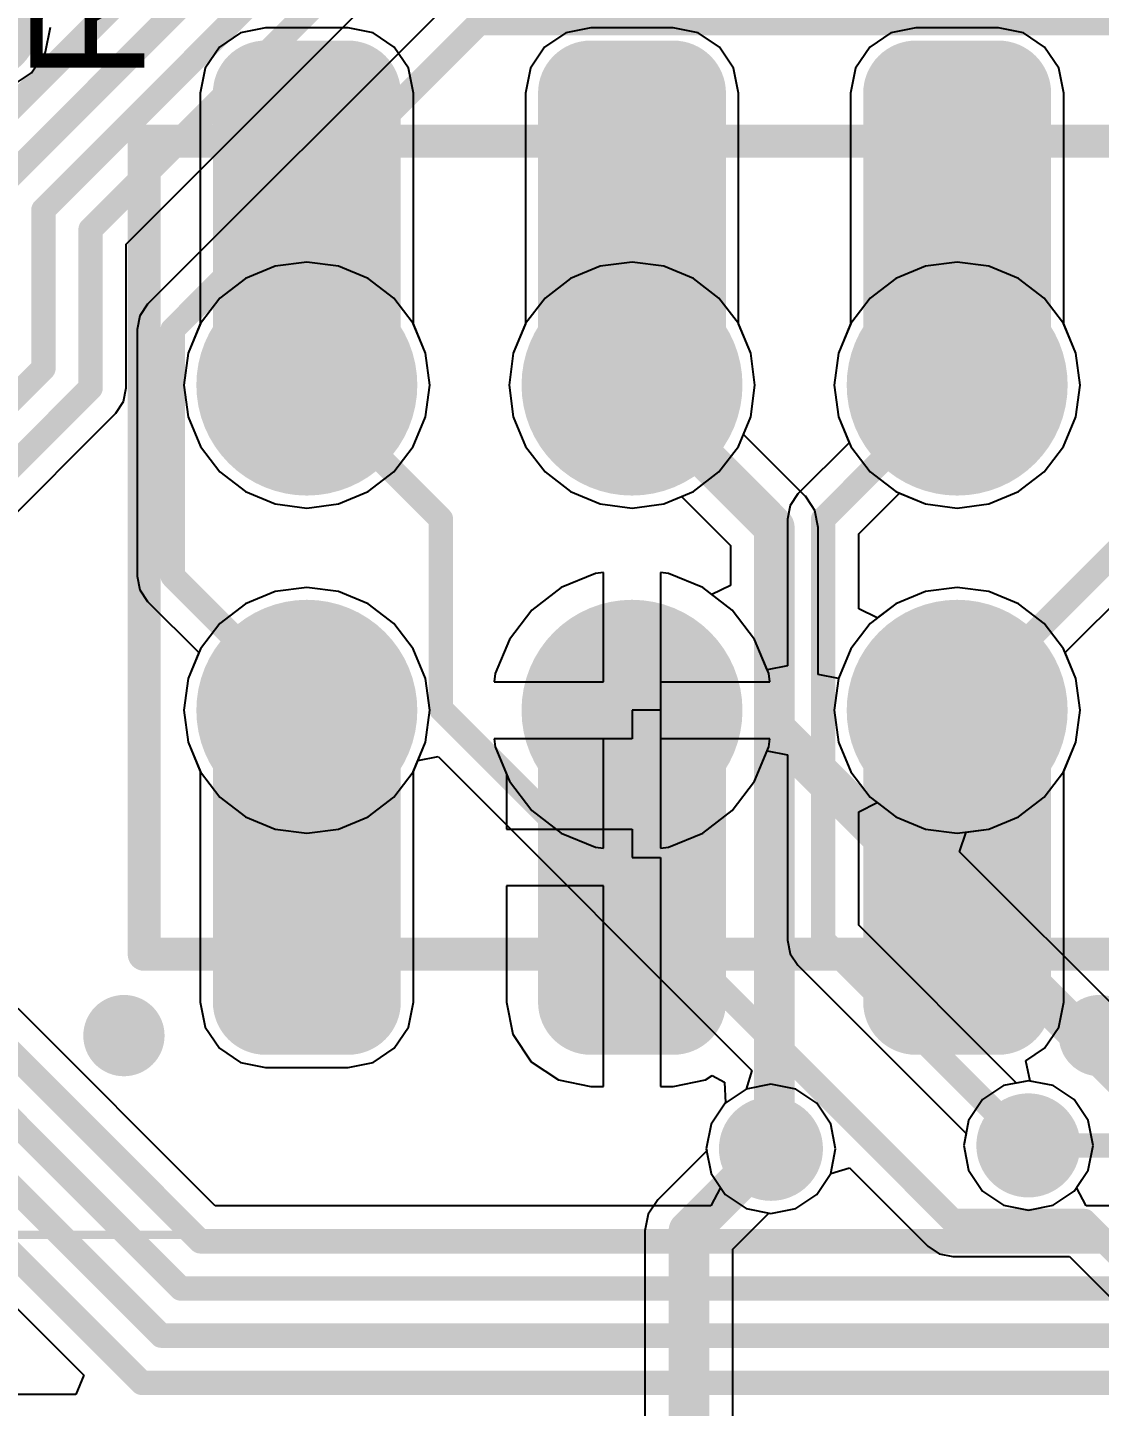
# Model space of a CAD drawing. Header units: millimetres. Extents: x 73 to 190, y 73 to 267.
# Drawn here: x 90.28 to 96.88, y 77.72 to 86.2 of the extents above; entities that cross this region are included whole.
import ezdxf

# ---------------------------------------------------------------- set-up
doc = ezdxf.new("R2010")
doc.units = ezdxf.units.MM
for name, color, linetype in [('BottomLayer', 5, 'Continuous'), ('BottomSolder', 6, 'Continuous'), ('DrillDrawing', 1, 'Continuous'), ('KeepOutLayer', 6, 'Continuous'), ('Mechanical1', 6, 'Continuous'), ('Mechanical15', 56, 'Continuous'), ('MidLayer1', 16, 'Continuous'), ('MidLayer2', 76, 'Continuous'), ('MultiLayer', 9, 'Continuous'), ('TopLayer', 1, 'Continuous'), ('TopOverlay', 2, 'Continuous'), ('TopPaste', 8, 'Continuous'), ('TopSolder', 216, 'Continuous'), ('ViaHoleLayer', 16, 'Continuous')]:
    doc.layers.add(name, color=color, linetype=linetype)

msp = doc.modelspace()

# ---------------------------------------------------------------- linework, layer by layer
at = {"layer": 'BottomLayer'}
for p, q in [((90.3924, 86.0478), (90.4226, 86.2)), ((90.3062, 85.9188), (90.3924, 86.0478)), ((90.1772, 85.8326), (90.3062, 85.9188)), ((91.8043, 84.7303), (91.622, 84.6548)), ((92, 84.7561), (91.8043, 84.7303)), ((92.1957, 84.7303), (92, 84.7561)), ((92.378, 84.6548), (92.1957, 84.7303)), ((93.8043, 84.7303), (93.622, 84.6548)), ((94, 84.7561), (93.8043, 84.7303)), ((94.1957, 84.7303), (94, 84.7561)), ((94.378, 84.6548), (94.1957, 84.7303)), ((95.8043, 84.7303), (95.622, 84.6548)), ((96, 84.7561), (95.8043, 84.7303)), ((96.1957, 84.7303), (96, 84.7561)), ((96.378, 84.6548), (96.1957, 84.7303)), ((91.622, 84.6548), (91.4654, 84.5346)), ((92.5346, 84.5346), (92.378, 84.6548)), ((93.622, 84.6548), (93.4654, 84.5346)), ((94.5346, 84.5346), (94.378, 84.6548)), ((95.622, 84.6548), (95.4654, 84.5346)), ((96.5346, 84.5346), (96.378, 84.6548)), ((91.4654, 84.5346), (91.3452, 84.378)), ((92.6548, 84.378), (92.5346, 84.5346)), ((93.4654, 84.5346), (93.3452, 84.378)), ((94.6548, 84.378), (94.5346, 84.5346)), ((95.4654, 84.5346), (95.3452, 84.378)), ((96.6548, 84.378), (96.5346, 84.5346)), ((91.3452, 84.378), (91.2697, 84.1957)), ((92.7303, 84.1957), (92.6548, 84.378)), ((93.3452, 84.378), (93.2697, 84.1957)), ((94.7303, 84.1957), (94.6548, 84.378)), ((95.3452, 84.378), (95.2697, 84.1957)), ((96.7303, 84.1957), (96.6548, 84.378)), ((91.2697, 84.1957), (91.2439, 84)), ((92.7561, 84), (92.7303, 84.1957)), ((93.2697, 84.1957), (93.2439, 84)), ((94.7561, 84), (94.7303, 84.1957)), ((95.2697, 84.1957), (95.2439, 84)), ((96.7561, 84), (96.7303, 84.1957)), ((91.2439, 84), (91.2697, 83.8043)), ((92.7303, 83.8043), (92.7561, 84)), ((93.2439, 84), (93.2697, 83.8043)), ((94.7303, 83.8043), (94.7561, 84)), ((95.2439, 84), (95.2697, 83.8043)), ((96.7303, 83.8043), (96.7561, 84)), ((91.2697, 83.8043), (91.3452, 83.622)), ((92.6548, 83.622), (92.7303, 83.8043)), ((93.2697, 83.8043), (93.3452, 83.622)), ((94.6548, 83.622), (94.7303, 83.8043)), ((95.2697, 83.8043), (95.3355, 83.6455)), ((96.6548, 83.622), (96.7303, 83.8043)), ((91.3452, 83.622), (91.4654, 83.4654)), ((92.5346, 83.4654), (92.6548, 83.622)), ((93.3452, 83.622), (93.4654, 83.4654)), ((94.5346, 83.4654), (94.6548, 83.622)), ((95.3355, 83.6455), (95.0204, 83.3304)), ((96.5346, 83.4654), (96.6548, 83.622)), ((91.4654, 83.4654), (91.622, 83.3452)), ((92.378, 83.3452), (92.5346, 83.4654)), ((93.4654, 83.4654), (93.622, 83.3452)), ((94.378, 83.3452), (94.5346, 83.4654)), ((96.378, 83.3452), (96.5346, 83.4654)), ((91.622, 83.3452), (91.8043, 83.2697)), ((92.1957, 83.2697), (92.378, 83.3452)), ((93.622, 83.3452), (93.8043, 83.2697)), ((94.1957, 83.2697), (94.378, 83.3452)), ((96.1957, 83.2697), (96.378, 83.3452)), ((91.8043, 83.2697), (92, 83.2439)), ((92, 83.2439), (92.1957, 83.2697)), ((93.8043, 83.2697), (94, 83.2439)), ((94, 83.2439), (94.1957, 83.2697)), ((94.9729, 83.2593), (94.9562, 83.1754)), ((95.0204, 83.3304), (94.9729, 83.2593)), ((95.3946, 83.0846), (95.6455, 83.3355)), ((95.6455, 83.3355), (95.8043, 83.2697)), ((95.8043, 83.2697), (96, 83.2439)), ((96, 83.2439), (96.1957, 83.2697)), ((94.9562, 83.1754), (94.9562, 82.2737)), ((95.3946, 82.6239), (95.3946, 83.0846)), ((93.7746, 82.8414), (93.5645, 82.7544)), ((93.825, 82.848), (93.7746, 82.8414)), ((93.825, 82.175), (93.825, 82.848)), ((94.2254, 82.8414), (94.175, 82.848)), ((94.175, 82.848), (94.175, 82)), ((94.4355, 82.7544), (94.2254, 82.8414)), ((92, 82.7561), (91.8043, 82.7303)), ((92.1957, 82.7303), (92, 82.7561)), ((93.5645, 82.7544), (93.3841, 82.6159)), ((94.6159, 82.6159), (94.4355, 82.7544)), ((96, 82.7561), (95.8043, 82.7303)), ((96.1957, 82.7303), (96, 82.7561)), ((91.8043, 82.7303), (91.622, 82.6548)), ((92.378, 82.6548), (92.1957, 82.7303)), ((95.8043, 82.7303), (95.622, 82.6548)), ((96.378, 82.6548), (96.1957, 82.7303)), ((91.622, 82.6548), (91.4654, 82.5346)), ((92.5346, 82.5346), (92.378, 82.6548)), ((93.3841, 82.6159), (93.2456, 82.4355)), ((94.7544, 82.4355), (94.6159, 82.6159)), ((95.5085, 82.5677), (95.3946, 82.6239)), ((95.622, 82.6548), (95.5085, 82.5677)), ((96.5346, 82.5346), (96.378, 82.6548)), ((91.4654, 82.5346), (91.3452, 82.378)), ((92.6548, 82.378), (92.5346, 82.5346)), ((96.6548, 82.378), (96.5346, 82.5346)), ((93.2456, 82.4355), (93.1586, 82.2254)), ((94.8316, 82.249), (94.7544, 82.4355)), ((91.3452, 82.378), (91.2697, 82.1957)), ((92.7303, 82.1957), (92.6548, 82.378)), ((96.7303, 82.1957), (96.6548, 82.378)), ((94.9562, 82.2737), (94.8316, 82.249)), ((91.2697, 82.1957), (91.2439, 82)), ((92.7561, 82), (92.7303, 82.1957)), ((93.1586, 82.2254), (93.152, 82.175)), ((93.152, 82.175), (93.825, 82.175)), ((96.7561, 82), (96.7303, 82.1957)), ((91.2439, 82), (91.2697, 81.8043)), ((92.7303, 81.8043), (92.7561, 82)), ((94.175, 82), (94.175, 81.152)), ((96.7303, 81.8043), (96.7561, 82)), ((93.825, 81.825), (93.152, 81.825)), ((93.152, 81.825), (93.1586, 81.7746)), ((93.825, 81.152), (93.825, 81.825)), ((91.2697, 81.8043), (91.3452, 81.622)), ((92.6548, 81.622), (92.7303, 81.8043)), ((93.1586, 81.7746), (93.2456, 81.5645)), ((94.7544, 81.5645), (94.8316, 81.751)), ((94.8316, 81.751), (94.9562, 81.7263)), ((96.6548, 81.622), (96.7303, 81.8043)), ((94.9562, 81.7263), (94.9562, 80.5874)), ((91.3452, 81.622), (91.4654, 81.4654)), ((92.5346, 81.4654), (92.6548, 81.622)), ((93.2456, 81.5645), (93.3841, 81.3841)), ((94.6159, 81.3841), (94.7544, 81.5645)), ((96.5346, 81.4654), (96.6548, 81.622)), ((91.4654, 81.4654), (91.622, 81.3452)), ((92.378, 81.3452), (92.5346, 81.4654)), ((95.3946, 81.3761), (95.5085, 81.4323)), ((95.5085, 81.4323), (95.622, 81.3452)), ((96.378, 81.3452), (96.5346, 81.4654)), ((91.622, 81.3452), (91.8043, 81.2697)), ((92.1957, 81.2697), (92.378, 81.3452)), ((93.3841, 81.3841), (93.5645, 81.2456)), ((94.4355, 81.2456), (94.6159, 81.3841)), ((95.3946, 80.6782), (95.3946, 81.3761)), ((95.622, 81.3452), (95.8043, 81.2697)), ((96.1957, 81.2697), (96.378, 81.3452)), ((91.8043, 81.2697), (92, 81.2439)), ((92, 81.2439), (92.1957, 81.2697)), ((93.5645, 81.2456), (93.7746, 81.1586)), ((94.2254, 81.1586), (94.4355, 81.2456)), ((95.8043, 81.2697), (96, 81.2439)), ((96, 81.2439), (96.1957, 81.2697)), ((93.7746, 81.1586), (93.825, 81.152)), ((94.175, 81.152), (94.2254, 81.1586)), ((96.3647, 79.7081), (95.3946, 80.6782)), ((94.9562, 80.5874), (94.9729, 80.5035)), ((94.9729, 80.5035), (95.0204, 80.4324)), ((95.0204, 80.4324), (96.0547, 79.3981)), ((94.8546, 79.7015), (94.7025, 79.6712)), ((95.0068, 79.6712), (94.8546, 79.7015)), ((96.4378, 79.7226), (96.3647, 79.7081)), ((96.59, 79.6924), (96.4378, 79.7226)), ((96.719, 79.6062), (96.59, 79.6924)), ((94.7025, 79.6712), (94.5735, 79.585)), ((95.1358, 79.585), (95.0068, 79.6712)), ((94.5735, 79.585), (94.4873, 79.456)), ((95.222, 79.456), (95.1358, 79.585)), ((96.8052, 79.4772), (96.719, 79.6062)), ((94.4873, 79.456), (94.457, 79.3039)), ((95.2523, 79.3039), (95.222, 79.456)), ((96.8355, 79.325), (96.8052, 79.4772)), ((96.0547, 79.3981), (96.0402, 79.325)), ((94.457, 79.3039), (94.4873, 79.1517)), ((95.222, 79.1517), (95.2523, 79.3039)), ((96.0402, 79.325), (96.0705, 79.1728)), ((96.8052, 79.1728), (96.8355, 79.325)), ((94.4873, 79.1517), (94.5735, 79.0227)), ((95.1358, 79.0227), (95.222, 79.1517)), ((96.0705, 79.1728), (96.1567, 79.0438)), ((96.719, 79.0438), (96.8052, 79.1728)), ((94.5735, 79.0227), (94.7025, 78.9365)), ((95.0068, 78.9365), (95.1358, 79.0227)), ((96.1567, 79.0438), (96.2857, 78.9576)), ((96.59, 78.9576), (96.719, 79.0438)), ((94.7025, 78.9365), (94.8546, 78.9062)), ((94.8546, 78.9062), (95.0068, 78.9365)), ((96.2857, 78.9576), (96.4378, 78.9274)), ((96.4378, 78.9274), (96.59, 78.9576))]:
    msp.add_line(p, q, dxfattribs=at)
for points, const_width in [([(91.6952, 84, 1), (92.3048, 84, 1)], 0.6096), ([(93.6952, 84, 1), (94.3048, 84, 1)], 0.6096), ([(95.6952, 84, 1), (96.3048, 84, 1)], 0.6096), ([(95.9625, 84, 1), (96.0375, 84, 1)], 0.075), ([(95.1379, 83.1754, 1), (95.2129, 83.1754, 1)], 0.075), ([(95.1379, 83.1754, 1), (95.2129, 83.1754, 1)], 0.075), ([(91.6952, 82, 1), (92.3048, 82, 1)], 0.6096), ([(93.6952, 82, 1), (94.3048, 82, 1)], 0.6096), ([(95.6952, 82, 1), (96.3048, 82, 1)], 0.6096), ([(95.1379, 80.5874, 1), (95.2129, 80.5874, 1)], 0.075), ([(95.1379, 80.5874, 1), (95.2129, 80.5874, 1)], 0.075), ([(94.7296, 79.3039, 1), (94.9796, 79.3039, 1)], 0.25), ([(96.3128, 79.325, 1), (96.5628, 79.325, 1)], 0.25), ([(96.4003, 79.325, 1), (96.4753, 79.325, 1)], 0.075)]:
    msp.add_lwpolyline(points, format="xyb", close=True, dxfattribs=dict(at, const_width=const_width))
at = {"layer": 'BottomLayer', "const_width": 0.15}
for points in [[(95.1754, 83.1754), (96, 84)], [(95.1754, 80.5874), (95.1754, 83.1754)], [(95.1754, 80.5874), (96.4378, 79.325)]]:
    msp.add_lwpolyline(points, dxfattribs=at)
at = {"layer": 'BottomSolder'}
for points, const_width in [([(89.865, 86.2, 1), (90.185, 86.2, 1)], 0.32), ([(91.6602, 84, 1), (92.3398, 84, 1)], 0.6796), ([(93.6602, 84, 1), (94.3398, 84, 1)], 0.6796), ([(95.6602, 84, 1), (96.3398, 84, 1)], 0.6796), ([(91.6602, 82, 1), (92.3398, 82, 1)], 0.6796), ([(93.6602, 82, 1), (94.3398, 82, 1)], 0.6796), ([(95.6602, 82, 1), (96.3398, 82, 1)], 0.6796), ([(94.6946, 79.3039, 1), (95.0146, 79.3039, 1)], 0.32), ([(96.2778, 79.325, 1), (96.5978, 79.325, 1)], 0.32)]:
    msp.add_lwpolyline(points, format="xyb", close=True, dxfattribs=dict(at, const_width=const_width))
at = {"layer": 'DrillDrawing', "const_width": 0.15}
msp.add_lwpolyline([(98.9496, 73.0107, -0.23708), (77.7196, 84.732)], format="xyb", dxfattribs=at)
at = {"layer": 'DrillDrawing'}
for points, const_width in [([(91.7968, 84, 1), (92.2032, 84, 1)], 0.4064), ([(93.7968, 84, 1), (94.2032, 84, 1)], 0.4064), ([(95.7968, 84, 1), (96.2032, 84, 1)], 0.4064), ([(91.7968, 82, 1), (92.2032, 82, 1)], 0.4064), ([(93.7968, 82, 1), (94.2032, 82, 1)], 0.4064), ([(95.7968, 82, 1), (96.2032, 82, 1)], 0.4064), ([(94.8046, 79.3039, 1), (94.9046, 79.3039, 1)], 0.1), ([(96.3878, 79.325, 1), (96.4878, 79.325, 1)], 0.1)]:
    msp.add_lwpolyline(points, format="xyb", close=True, dxfattribs=dict(at, const_width=const_width))
at = {"layer": 'KeepOutLayer', "const_width": 0.15}
msp.add_lwpolyline([(98.9496, 73.0107, -0.23708), (77.7196, 84.732)], format="xyb", dxfattribs=at)
at = {"layer": 'Mechanical1', "const_width": 0.15}
msp.add_lwpolyline([(98.9496, 73.0107, -0.23708), (77.7196, 84.732)], format="xyb", dxfattribs=at)
at = {"layer": 'Mechanical15', "const_width": 0.05}
msp.add_lwpolyline([(89.425, 78.775), (99.225, 78.775)], dxfattribs=at)
at = {"layer": 'MidLayer1'}
for p, q in [((90.8892, 84.8662), (93.4888, 87.4658)), ((90.8892, 83.982), (90.8892, 84.8662)), ((91.8043, 84.7303), (91.622, 84.6548)), ((92, 84.7561), (91.8043, 84.7303)), ((92.1957, 84.7303), (92, 84.7561)), ((92.378, 84.6548), (92.1957, 84.7303)), ((93.8043, 84.7303), (93.622, 84.6548)), ((94, 84.7561), (93.8043, 84.7303)), ((94.1957, 84.7303), (94, 84.7561)), ((94.378, 84.6548), (94.1957, 84.7303)), ((95.8043, 84.7303), (95.622, 84.6548)), ((96, 84.7561), (95.8043, 84.7303)), ((96.1957, 84.7303), (96, 84.7561)), ((96.378, 84.6548), (96.1957, 84.7303)), ((91.622, 84.6548), (91.4654, 84.5346)), ((92.5346, 84.5346), (92.378, 84.6548)), ((93.622, 84.6548), (93.4654, 84.5346)), ((94.5346, 84.5346), (94.378, 84.6548)), ((95.622, 84.6548), (95.4654, 84.5346)), ((96.5346, 84.5346), (96.378, 84.6548)), ((91.4654, 84.5346), (91.3452, 84.378)), ((92.6548, 84.378), (92.5346, 84.5346)), ((93.4654, 84.5346), (93.3452, 84.378)), ((94.6548, 84.378), (94.5346, 84.5346)), ((95.4654, 84.5346), (95.3452, 84.378)), ((96.6548, 84.378), (96.5346, 84.5346)), ((91.3452, 84.378), (91.2697, 84.1957)), ((92.7303, 84.1957), (92.6548, 84.378)), ((93.3452, 84.378), (93.2697, 84.1957)), ((94.7303, 84.1957), (94.6548, 84.378)), ((95.3452, 84.378), (95.2697, 84.1957)), ((96.7303, 84.1957), (96.6548, 84.378)), ((91.2697, 84.1957), (91.2439, 84)), ((92.7561, 84), (92.7303, 84.1957)), ((93.2697, 84.1957), (93.2439, 84)), ((94.7561, 84), (94.7303, 84.1957)), ((95.2697, 84.1957), (95.2439, 84)), ((96.7561, 84), (96.7303, 84.1957)), ((90.8725, 83.8981), (90.8892, 83.982)), ((91.2439, 84), (91.2697, 83.8043)), ((92.7303, 83.8043), (92.7561, 84)), ((93.2439, 84), (93.2697, 83.8043)), ((94.7303, 83.8043), (94.7561, 84)), ((95.2439, 84), (95.2697, 83.8043)), ((96.7303, 83.8043), (96.7561, 84)), ((90.825, 83.827), (90.8725, 83.8981)), ((88.443, 81.445), (90.825, 83.827)), ((91.2697, 83.8043), (91.3452, 83.622)), ((92.6548, 83.622), (92.7303, 83.8043)), ((93.2697, 83.8043), (93.3452, 83.622)), ((94.6548, 83.622), (94.7303, 83.8043)), ((95.2697, 83.8043), (95.3452, 83.622)), ((96.6548, 83.622), (96.7303, 83.8043)), ((91.3452, 83.622), (91.4654, 83.4654)), ((92.5346, 83.4654), (92.6548, 83.622)), ((93.3452, 83.622), (93.4654, 83.4654)), ((94.5346, 83.4654), (94.6548, 83.622)), ((95.3452, 83.622), (95.4654, 83.4654)), ((96.5346, 83.4654), (96.6548, 83.622)), ((91.4654, 83.4654), (91.622, 83.3452)), ((92.378, 83.3452), (92.5346, 83.4654)), ((93.4654, 83.4654), (93.622, 83.3452)), ((94.378, 83.3452), (94.5346, 83.4654)), ((95.4654, 83.4654), (95.622, 83.3452)), ((96.378, 83.3452), (96.5346, 83.4654)), ((91.622, 83.3452), (91.8043, 83.2697)), ((92.1957, 83.2697), (92.378, 83.3452)), ((93.622, 83.3452), (93.8043, 83.2697)), ((94.1957, 83.2697), (94.378, 83.3452)), ((95.622, 83.3452), (95.8043, 83.2697)), ((96.1957, 83.2697), (96.378, 83.3452)), ((91.8043, 83.2697), (92, 83.2439)), ((92, 83.2439), (92.1957, 83.2697)), ((93.8043, 83.2697), (94, 83.2439)), ((94, 83.2439), (94.1957, 83.2697)), ((95.8043, 83.2697), (96, 83.2439)), ((96, 83.2439), (96.1957, 83.2697)), ((93.7746, 82.8414), (93.5645, 82.7544)), ((93.825, 82.848), (93.7746, 82.8414)), ((93.825, 82.175), (93.825, 82.848)), ((94.2254, 82.8414), (94.175, 82.848)), ((94.175, 82.848), (94.175, 82.175)), ((94.4355, 82.7544), (94.2254, 82.8414)), ((92, 82.7561), (91.8043, 82.7303)), ((92.1957, 82.7303), (92, 82.7561)), ((93.5645, 82.7544), (93.3841, 82.6159)), ((94.6159, 82.6159), (94.4355, 82.7544)), ((96, 82.7561), (95.8043, 82.7303)), ((96.1957, 82.7303), (96, 82.7561)), ((91.8043, 82.7303), (91.622, 82.6548)), ((92.378, 82.6548), (92.1957, 82.7303)), ((95.8043, 82.7303), (95.622, 82.6548)), ((96.378, 82.6548), (96.1957, 82.7303)), ((91.622, 82.6548), (91.4654, 82.5346)), ((92.5346, 82.5346), (92.378, 82.6548)), ((93.3841, 82.6159), (93.2456, 82.4355)), ((94.7544, 82.4355), (94.6159, 82.6159)), ((95.622, 82.6548), (95.4654, 82.5346)), ((96.5346, 82.5346), (96.378, 82.6548)), ((91.4654, 82.5346), (91.3452, 82.378)), ((92.6548, 82.378), (92.5346, 82.5346)), ((95.4654, 82.5346), (95.3452, 82.378)), ((96.6548, 82.378), (96.5346, 82.5346)), ((93.2456, 82.4355), (93.1586, 82.2254)), ((94.8414, 82.2254), (94.7544, 82.4355)), ((91.3452, 82.378), (91.2697, 82.1957)), ((92.7303, 82.1957), (92.6548, 82.378)), ((95.3452, 82.378), (95.2697, 82.1957)), ((96.7303, 82.1957), (96.6548, 82.378)), ((91.2697, 82.1957), (91.2439, 82)), ((92.7561, 82), (92.7303, 82.1957)), ((93.1586, 82.2254), (93.152, 82.175)), ((93.152, 82.175), (93.825, 82.175)), ((94.175, 82.175), (94.848, 82.175)), ((94.848, 82.175), (94.8414, 82.2254)), ((95.2697, 82.1957), (95.2439, 82)), ((96.7561, 82), (96.7303, 82.1957)), ((91.2439, 82), (91.2697, 81.8043)), ((92.7303, 81.8043), (92.7561, 82)), ((95.2439, 82), (95.2697, 81.8043)), ((96.7303, 81.8043), (96.7561, 82)), ((93.825, 81.825), (93.152, 81.825)), ((93.152, 81.825), (93.1586, 81.7746)), ((93.825, 81.152), (93.825, 81.825)), ((94.848, 81.825), (94.175, 81.825)), ((94.175, 81.825), (94.175, 81.152)), ((94.8414, 81.7746), (94.848, 81.825)), ((91.2697, 81.8043), (91.3452, 81.622)), ((92.6548, 81.622), (92.7303, 81.8043)), ((93.1586, 81.7746), (93.2456, 81.5645)), ((94.7544, 81.5645), (94.8414, 81.7746)), ((95.2697, 81.8043), (95.3452, 81.622)), ((96.6548, 81.622), (96.7303, 81.8043)), ((91.3452, 81.622), (91.4654, 81.4654)), ((92.5346, 81.4654), (92.6548, 81.622)), ((93.2456, 81.5645), (93.3841, 81.3841)), ((94.6159, 81.3841), (94.7544, 81.5645)), ((95.3452, 81.622), (95.4654, 81.4654)), ((96.5346, 81.4654), (96.6548, 81.622)), ((91.4654, 81.4654), (91.622, 81.3452)), ((92.378, 81.3452), (92.5346, 81.4654)), ((95.4654, 81.4654), (95.622, 81.3452)), ((96.378, 81.3452), (96.5346, 81.4654)), ((91.622, 81.3452), (91.8043, 81.2697)), ((92.1957, 81.2697), (92.378, 81.3452)), ((93.3841, 81.3841), (93.5645, 81.2456)), ((94.4355, 81.2456), (94.6159, 81.3841)), ((95.622, 81.3452), (95.8043, 81.2697)), ((96.1957, 81.2697), (96.378, 81.3452)), ((91.8043, 81.2697), (92, 81.2439)), ((92, 81.2439), (92.1957, 81.2697)), ((93.5645, 81.2456), (93.7746, 81.1586)), ((94.2254, 81.1586), (94.4355, 81.2456)), ((95.8043, 81.2697), (96, 81.2439)), ((96, 81.2439), (96.1957, 81.2697)), ((93.7746, 81.1586), (93.825, 81.152)), ((94.175, 81.152), (94.2254, 81.1586)), ((94.8546, 79.7015), (94.7025, 79.6712)), ((95.0068, 79.6712), (94.8546, 79.7015)), ((96.2857, 79.6924), (96.1567, 79.6062)), ((96.4378, 79.7226), (96.2857, 79.6924)), ((96.59, 79.6924), (96.4378, 79.7226)), ((96.719, 79.6062), (96.59, 79.6924)), ((94.7025, 79.6712), (94.5735, 79.585)), ((95.1358, 79.585), (95.0068, 79.6712)), ((94.5735, 79.585), (94.4873, 79.456)), ((95.222, 79.456), (95.1358, 79.585)), ((96.1567, 79.6062), (96.0705, 79.4772)), ((96.8052, 79.4772), (96.719, 79.6062)), ((94.4873, 79.456), (94.457, 79.3039)), ((95.2523, 79.3039), (95.222, 79.456)), ((96.0705, 79.4772), (96.0402, 79.325)), ((96.8355, 79.325), (96.8052, 79.4772)), ((94.457, 79.3039), (94.4873, 79.1517)), ((95.222, 79.1517), (95.2523, 79.3039)), ((96.0402, 79.325), (96.0705, 79.1728)), ((96.8052, 79.1728), (96.8355, 79.325)), ((94.4873, 79.1517), (94.5735, 79.0227)), ((95.1358, 79.0227), (95.222, 79.1517)), ((96.0705, 79.1728), (96.1567, 79.0438)), ((96.719, 79.0438), (96.8052, 79.1728)), ((94.5735, 79.0227), (94.7025, 78.9365)), ((95.0068, 78.9365), (95.1358, 79.0227)), ((96.1567, 79.0438), (96.2857, 78.9576)), ((96.59, 78.9576), (96.719, 79.0438)), ((94.7025, 78.9365), (94.8546, 78.9062)), ((94.8546, 78.9062), (95.0068, 78.9365)), ((96.2857, 78.9576), (96.4378, 78.9274)), ((96.4378, 78.9274), (96.59, 78.9576))]:
    msp.add_line(p, q, dxfattribs=at)
at = {"layer": 'MidLayer1', "const_width": 0.15}
for points in [[(90.09, 85.1973), (93.0944, 88.2016)], [(89.715, 85.2324), (92.6, 88.1174)], [(90.38, 85.0772), (93.2779, 87.975)], [(90.67, 84.957), (93.398, 87.685)], [(90.38, 84.1021), (90.38, 85.0772)], [(90.67, 83.982), (90.67, 84.957)], [(89.3278, 83.05), (90.38, 84.1021)], [(88.288, 81.6), (90.67, 83.982)]]:
    msp.add_lwpolyline(points, dxfattribs=at)
at = {"layer": 'MidLayer1'}
for points, const_width in [([(90.3425, 85.0772, 1), (90.4175, 85.0772, 1)], 0.075), ([(90.3425, 85.0772, 1), (90.4175, 85.0772, 1)], 0.075), ([(90.6325, 84.957, 1), (90.7075, 84.957, 1)], 0.075), ([(90.6325, 84.957, 1), (90.7075, 84.957, 1)], 0.075), ([(91.6952, 84, 1), (92.3048, 84, 1)], 0.6096), ([(93.6952, 84, 1), (94.3048, 84, 1)], 0.6096), ([(95.6952, 84, 1), (96.3048, 84, 1)], 0.6096), ([(90.3425, 84.1021, 1), (90.4175, 84.1021, 1)], 0.075), ([(90.3425, 84.1021, 1), (90.4175, 84.1021, 1)], 0.075), ([(90.6325, 83.982, 1), (90.7075, 83.982, 1)], 0.075), ([(90.6325, 83.982, 1), (90.7075, 83.982, 1)], 0.075), ([(91.6952, 82, 1), (92.3048, 82, 1)], 0.6096), ([(93.6952, 82, 1), (94.3048, 82, 1)], 0.6096), ([(95.6952, 82, 1), (96.3048, 82, 1)], 0.6096), ([(94.7296, 79.3039, 1), (94.9796, 79.3039, 1)], 0.25), ([(96.3128, 79.325, 1), (96.5628, 79.325, 1)], 0.25)]:
    msp.add_lwpolyline(points, format="xyb", close=True, dxfattribs=dict(at, const_width=const_width))
at = {"layer": 'MidLayer2'}
for p, q in [((92.9038, 86.38), (91.0204, 84.4966)), ((90.3924, 86.0478), (90.4226, 86.2)), ((90.3062, 85.9188), (90.3924, 86.0478)), ((90.1772, 85.8326), (90.3062, 85.9188)), ((91.0204, 84.4966), (90.9729, 84.4254)), ((90.9729, 84.4254), (90.9562, 84.3416)), ((90.9562, 84.3416), (90.9562, 82.8246)), ((96.6645, 82.3545), (97.3304, 83.0204)), ((90.9562, 82.8246), (90.9729, 82.7407)), ((90.9729, 82.7407), (91.0204, 82.6696)), ((91.0204, 82.6696), (91.3355, 82.3545)), ((91.3355, 82.3545), (91.2697, 82.1957)), ((96.7303, 82.1957), (96.6645, 82.3545)), ((91.2697, 82.1957), (91.2439, 82)), ((96.7561, 82), (96.7303, 82.1957)), ((91.2439, 82), (91.2697, 81.8043)), ((96.7303, 81.8043), (96.7561, 82)), ((91.2697, 81.8043), (91.3452, 81.622)), ((96.6548, 81.622), (96.7303, 81.8043)), ((92.6548, 81.622), (92.6834, 81.6911)), ((92.6834, 81.6911), (92.808, 81.7159)), ((92.808, 81.7159), (94.7374, 79.7864)), ((91.3452, 81.622), (91.4654, 81.4654)), ((92.5346, 81.4654), (92.6548, 81.622)), ((96.5346, 81.4654), (96.6548, 81.622)), ((91.4654, 81.4654), (91.622, 81.3452)), ((92.378, 81.3452), (92.5346, 81.4654)), ((96.378, 81.3452), (96.5346, 81.4654)), ((91.622, 81.3452), (91.8043, 81.2697)), ((92.1957, 81.2697), (92.378, 81.3452)), ((96.1957, 81.2697), (96.378, 81.3452)), ((91.8043, 81.2697), (92, 81.2439)), ((92, 81.2439), (92.1957, 81.2697)), ((96.0143, 81.1309), (96.0551, 81.2512)), ((96.0551, 81.2512), (96.1957, 81.2697)), ((101.185, 75.9602), (96.0143, 81.1309)), ((94.7374, 79.7864), (94.7025, 79.6712)), ((94.7025, 79.6712), (94.5735, 79.585)), ((94.5735, 79.585), (94.4873, 79.456)), ((94.4873, 79.456), (94.457, 79.3039)), ((94.4596, 79.2909), (94.1589, 78.9903)), ((94.457, 79.3039), (94.4596, 79.2909)), ((95.222, 79.1517), (95.3372, 79.1866)), ((95.3372, 79.1866), (95.8188, 78.705)), ((95.1358, 79.0227), (95.222, 79.1517)), ((95.0068, 78.9365), (95.1358, 79.0227)), ((94.1589, 78.9903), (94.1004, 78.9026)), ((94.8546, 78.9062), (95.0068, 78.9365)), ((94.1004, 78.9026), (94.0798, 78.7992)), ((94.6202, 78.6873), (94.8417, 78.9088)), ((94.8417, 78.9088), (94.8546, 78.9062)), ((94.0798, 78.7992), (94.0798, 76.4135)), ((94.6202, 76.4135), (94.6202, 78.6873)), ((95.8188, 78.705), (95.89, 78.6575)), ((95.89, 78.6575), (95.9738, 78.6408)), ((95.9738, 78.6408), (96.6916, 78.6408)), ((96.6916, 78.6408), (100.5087, 74.8237))]:
    msp.add_line(p, q, dxfattribs=at)
for points, const_width in [([(91.1754, 84.3416), (93.0588, 86.225)], 0.15), ([(93.0588, 86.225), (108.675, 86.225)], 0.15), ([(91.1754, 82.8246), (91.1754, 84.3416)], 0.15), ([(94, 84), (94.8746, 83.1254)], 0.25), ([(92, 84), (92.8246, 83.1754)], 0.15), ([(92.8246, 82.0092), (92.8246, 83.1754)], 0.15), ([(94.8746, 81.8885), (94.8746, 83.1254)], 0.25), ([(96, 82), (97.1754, 83.1754)], 0.15), ([(91.1754, 82.8246), (92, 82)], 0.15), ([(92.8246, 82.0092), (95.9738, 78.86)], 0.15), ([(94.8746, 81.8885), (101.0731, 75.69)], 0.25), ([(94.35, 78.7992), (94.8546, 79.3039)], 0.25), ([(96.4378, 79.325), (96.9573, 79.325)], 0.15), ([(95.9738, 78.86), (96.7824, 78.86)], 0.15), ([(96.7824, 78.86), (101.8768, 73.7656)], 0.15), ([(94.35, 76.125), (94.35, 78.7992)], 0.25)]:
    msp.add_lwpolyline(points, dxfattribs=dict(at, const_width=const_width))
for points, const_width in [([(93.0213, 86.225, 1), (93.0963, 86.225, 1)], 0.075), ([(93.0213, 86.225, 1), (93.0963, 86.225, 1)], 0.075), ([(91.6952, 84, 1), (92.3048, 84, 1)], 0.6096), ([(93.6952, 84, 1), (94.3048, 84, 1)], 0.6096), ([(95.6952, 84, 1), (96.3048, 84, 1)], 0.6096), ([(91.1379, 84.3416, 1), (91.2129, 84.3416, 1)], 0.075), ([(91.1379, 84.3416, 1), (91.2129, 84.3416, 1)], 0.075), ([(93.9375, 84, 1), (94.0625, 84, 1)], 0.125), ([(91.9625, 84, 1), (92.0375, 84, 1)], 0.075), ([(92.7871, 83.1754, 1), (92.8621, 83.1754, 1)], 0.075), ([(92.7871, 83.1754, 1), (92.8621, 83.1754, 1)], 0.075), ([(94.8121, 83.1254, 1), (94.9371, 83.1254, 1)], 0.125), ([(94.8121, 83.1254, 1), (94.9371, 83.1254, 1)], 0.125), ([(91.1379, 82.8246, 1), (91.2129, 82.8246, 1)], 0.075), ([(91.1379, 82.8246, 1), (91.2129, 82.8246, 1)], 0.075), ([(91.6952, 82, 1), (92.3048, 82, 1)], 0.6096), ([(93.6952, 82, 1), (94.3048, 82, 1)], 0.6096), ([(95.6952, 82, 1), (96.3048, 82, 1)], 0.6096), ([(91.9625, 82, 1), (92.0375, 82, 1)], 0.075), ([(92.7871, 82.0092, 1), (92.8621, 82.0092, 1)], 0.075), ([(92.7871, 82.0092, 1), (92.8621, 82.0092, 1)], 0.075), ([(95.9625, 82, 1), (96.0375, 82, 1)], 0.075), ([(94.8121, 81.8885, 1), (94.9371, 81.8885, 1)], 0.125), ([(94.8121, 81.8885, 1), (94.9371, 81.8885, 1)], 0.125), ([(94.7296, 79.3039, 1), (94.9796, 79.3039, 1)], 0.25), ([(96.3128, 79.325, 1), (96.5628, 79.325, 1)], 0.25), ([(94.7921, 79.3039, 1), (94.9171, 79.3039, 1)], 0.125), ([(96.4003, 79.325, 1), (96.4753, 79.325, 1)], 0.075), ([(95.9363, 78.86, 1), (96.0113, 78.86, 1)], 0.075), ([(95.9363, 78.86, 1), (96.0113, 78.86, 1)], 0.075), ([(96.7449, 78.86, 1), (96.8199, 78.86, 1)], 0.075), ([(96.7449, 78.86, 1), (96.8199, 78.86, 1)], 0.075), ([(94.2875, 78.7992, 1), (94.4125, 78.7992, 1)], 0.125), ([(94.2875, 78.7992, 1), (94.4125, 78.7992, 1)], 0.125)]:
    msp.add_lwpolyline(points, format="xyb", close=True, dxfattribs=dict(at, const_width=const_width))
at = {"layer": 'MultiLayer'}
for points, const_width in [([(91.6952, 84, 1), (92.3048, 84, 1)], 0.6096), ([(93.6952, 84, 1), (94.3048, 84, 1)], 0.6096), ([(95.6952, 84, 1), (96.3048, 84, 1)], 0.6096), ([(91.6952, 82, 1), (92.3048, 82, 1)], 0.6096), ([(93.6952, 82, 1), (94.3048, 82, 1)], 0.6096), ([(95.6952, 82, 1), (96.3048, 82, 1)], 0.6096), ([(94.7296, 79.3039, 1), (94.9796, 79.3039, 1)], 0.25), ([(96.3128, 79.325, 1), (96.5628, 79.325, 1)], 0.25)]:
    msp.add_lwpolyline(points, format="xyb", close=True, dxfattribs=dict(at, const_width=const_width))
at = {"layer": 'TopLayer'}
for p, q in [((90.3924, 86.0478), (90.4226, 86.2)), ((91.5923, 86.1651), (91.462, 86.078)), ((91.746, 86.1957), (91.5923, 86.1651)), ((92.254, 86.1957), (91.746, 86.1957)), ((92.4078, 86.1651), (92.254, 86.1957)), ((92.5381, 86.078), (92.4078, 86.1651)), ((93.5923, 86.1651), (93.462, 86.078)), ((93.746, 86.1957), (93.5923, 86.1651)), ((94.254, 86.1957), (93.746, 86.1957)), ((94.4077, 86.1651), (94.254, 86.1957)), ((94.5381, 86.078), (94.4077, 86.1651)), ((95.5923, 86.1651), (95.462, 86.078)), ((95.746, 86.1957), (95.5923, 86.1651)), ((96.254, 86.1957), (95.746, 86.1957)), ((96.4077, 86.1651), (96.254, 86.1957)), ((96.5381, 86.078), (96.4077, 86.1651)), ((91.462, 86.078), (91.3749, 85.9477)), ((92.6252, 85.9477), (92.5381, 86.078)), ((93.462, 86.078), (93.3749, 85.9477)), ((94.6252, 85.9477), (94.5381, 86.078)), ((95.462, 86.078), (95.3749, 85.9477)), ((96.6252, 85.9477), (96.5381, 86.078)), ((90.3062, 85.9188), (90.3924, 86.0478)), ((90.1772, 85.8326), (90.3062, 85.9188)), ((91.3749, 85.9477), (91.3443, 85.794)), ((92.6557, 85.794), (92.6252, 85.9477)), ((93.3749, 85.9477), (93.3443, 85.794)), ((94.6557, 85.794), (94.6252, 85.9477)), ((95.3749, 85.9477), (95.3443, 85.794)), ((96.6557, 85.794), (96.6252, 85.9477)), ((91.3443, 85.794), (91.3443, 84.3758)), ((92.6557, 84.3757), (92.6557, 85.794)), ((93.3443, 85.794), (93.3443, 84.3758)), ((94.6557, 84.3757), (94.6557, 85.794)), ((95.3443, 85.794), (95.3443, 84.3758)), ((96.6557, 84.3757), (96.6557, 85.794)), ((91.3443, 84.3758), (91.2697, 84.1957)), ((92.7303, 84.1957), (92.6557, 84.3757)), ((93.3443, 84.3758), (93.2697, 84.1957)), ((94.7303, 84.1957), (94.6557, 84.3757)), ((95.3443, 84.3758), (95.2697, 84.1957)), ((96.7303, 84.1957), (96.6557, 84.3757)), ((91.2697, 84.1957), (91.2439, 84)), ((92.7561, 84), (92.7303, 84.1957)), ((93.2697, 84.1957), (93.2439, 84)), ((94.7561, 84), (94.7303, 84.1957)), ((95.2697, 84.1957), (95.2439, 84)), ((96.7561, 84), (96.7303, 84.1957)), ((91.2439, 84), (91.2697, 83.8043)), ((92.7303, 83.8043), (92.7561, 84)), ((93.2439, 84), (93.2697, 83.8043)), ((94.7303, 83.8043), (94.7561, 84)), ((95.2439, 84), (95.2697, 83.8043)), ((96.7303, 83.8043), (96.7561, 84)), ((91.2697, 83.8043), (91.3452, 83.622)), ((92.6548, 83.622), (92.7303, 83.8043)), ((93.2697, 83.8043), (93.3452, 83.622)), ((94.6856, 83.6965), (94.7303, 83.8043)), ((95.2697, 83.8043), (95.3452, 83.622)), ((96.6548, 83.622), (96.7303, 83.8043)), ((95.066, 83.3161), (94.6856, 83.6965)), ((91.3452, 83.622), (91.4654, 83.4654)), ((92.5346, 83.4654), (92.6548, 83.622)), ((93.3452, 83.622), (93.4654, 83.4654)), ((95.3452, 83.622), (95.4654, 83.4654)), ((96.5346, 83.4654), (96.6548, 83.622)), ((91.4654, 83.4654), (91.622, 83.3452)), ((92.378, 83.3452), (92.5346, 83.4654)), ((93.4654, 83.4654), (93.622, 83.3452)), ((95.4654, 83.4654), (95.622, 83.3452)), ((96.378, 83.3452), (96.5346, 83.4654)), ((91.622, 83.3452), (91.8043, 83.2697)), ((92.1957, 83.2697), (92.378, 83.3452)), ((93.622, 83.3452), (93.8043, 83.2697)), ((95.622, 83.3452), (95.8043, 83.2697)), ((96.1957, 83.2697), (96.378, 83.3452)), ((91.8043, 83.2697), (92, 83.2439)), ((92, 83.2439), (92.1957, 83.2697)), ((93.8043, 83.2697), (94, 83.2439)), ((94, 83.2439), (94.1957, 83.2697)), ((94.1957, 83.2697), (94.3035, 83.3144)), ((94.3035, 83.3144), (94.6048, 83.0131)), ((95.0661, 83.3161), (95.066, 83.3161)), ((95.1052, 83.2575), (95.0661, 83.3161)), ((95.1246, 83.2284), (95.1052, 83.2575)), ((95.8043, 83.2697), (96, 83.2439)), ((96, 83.2439), (96.1957, 83.2697)), ((95.1452, 83.125), (95.1246, 83.2284)), ((95.1452, 82.2206), (95.1452, 83.125)), ((95.1452, 83.125), (95.1452, 83.125)), ((94.6048, 83.0131), (94.6048, 82.768)), ((93.7746, 82.8414), (93.5645, 82.7544)), ((93.825, 82.848), (93.7746, 82.8414)), ((93.825, 82.175), (93.825, 82.848)), ((94.2254, 82.8414), (94.175, 82.848)), ((94.175, 82.848), (94.175, 82)), ((94.4355, 82.7544), (94.2254, 82.8414)), ((92, 82.7561), (91.8043, 82.7303)), ((92.1957, 82.7303), (92, 82.7561)), ((93.5645, 82.7544), (93.3841, 82.6159)), ((94.4909, 82.7119), (94.4355, 82.7544)), ((94.6048, 82.768), (94.4909, 82.7119)), ((96, 82.7561), (95.8043, 82.7303)), ((96.1957, 82.7303), (96, 82.7561)), ((91.8043, 82.7303), (91.622, 82.6548)), ((92.378, 82.6548), (92.1957, 82.7303)), ((95.8043, 82.7303), (95.622, 82.6548)), ((96.378, 82.6548), (96.1957, 82.7303)), ((91.622, 82.6548), (91.4654, 82.5346)), ((92.5346, 82.5346), (92.378, 82.6548)), ((93.3841, 82.6159), (93.2456, 82.4355)), ((95.622, 82.6548), (95.4654, 82.5346)), ((96.5346, 82.5346), (96.378, 82.6548)), ((91.4654, 82.5346), (91.3452, 82.378)), ((92.6548, 82.378), (92.5346, 82.5346)), ((95.4654, 82.5346), (95.3452, 82.378)), ((96.6548, 82.378), (96.5346, 82.5346)), ((93.2456, 82.4355), (93.1586, 82.2254)), ((91.3452, 82.378), (91.2697, 82.1957)), ((92.7303, 82.1957), (92.6548, 82.378)), ((95.3452, 82.378), (95.2697, 82.1957)), ((96.7303, 82.1957), (96.6548, 82.378)), ((91.2697, 82.1957), (91.2439, 82)), ((92.7561, 82), (92.7303, 82.1957)), ((93.1586, 82.2254), (93.152, 82.175)), ((93.152, 82.175), (93.825, 82.175)), ((95.2697, 82.1957), (95.1452, 82.2206)), ((95.2697, 82.1957), (95.2697, 82.1957)), ((96.7561, 82), (96.7303, 82.1957)), ((91.2439, 82), (91.2697, 81.8043)), ((92.7303, 81.8043), (92.7561, 82)), ((94.175, 82), (94, 82)), ((94, 82), (94, 81.825)), ((96.7303, 81.8043), (96.7561, 82)), ((94, 81.825), (93.152, 81.825)), ((93.152, 81.825), (93.1586, 81.7746)), ((91.2697, 81.8043), (91.3443, 81.6242)), ((92.6557, 81.6243), (92.7303, 81.8043)), ((93.1586, 81.7746), (93.2281, 81.6069)), ((96.6557, 81.6243), (96.7303, 81.8043)), ((91.3443, 81.6242), (91.3443, 80.206)), ((92.6557, 80.206), (92.6557, 81.6243)), ((93.2281, 81.6069), (93.2281, 81.27)), ((96.6557, 80.206), (96.6557, 81.6243)), ((93.2281, 81.27), (94, 81.27)), ((94, 81.27), (94, 81.095)), ((94, 81.095), (94.175, 81.095)), ((94.175, 81.095), (94.175, 79.688)), ((93.825, 80.92), (93.2281, 80.92)), ((93.2281, 80.92), (93.2281, 80.206)), ((93.825, 79.688), (93.825, 80.92)), ((91.3443, 80.206), (91.3749, 80.0523)), ((92.6252, 80.0523), (92.6557, 80.206)), ((93.2281, 80.206), (93.2675, 80.0078)), ((96.6252, 80.0523), (96.6557, 80.206)), ((91.4362, 78.9542), (90.2242, 80.1662)), ((88.495, 80.045), (90.6284, 77.9115)), ((91.3749, 80.0523), (91.462, 79.9219)), ((92.5381, 79.9219), (92.6252, 80.0523)), ((96.5381, 79.9219), (96.6252, 80.0523)), ((93.2675, 80.0078), (93.3798, 79.8397)), ((91.462, 79.9219), (91.5923, 79.8348)), ((92.4078, 79.8348), (92.5381, 79.9219)), ((96.4232, 79.8452), (96.5381, 79.9219)), ((91.5923, 79.8348), (91.746, 79.8043)), ((91.746, 79.8043), (92.254, 79.8043)), ((92.254, 79.8043), (92.4078, 79.8348)), ((93.3798, 79.8397), (93.5478, 79.7275)), ((96.448, 79.7206), (96.4232, 79.8452)), ((93.5478, 79.7275), (93.746, 79.688)), ((94.254, 79.688), (94.4522, 79.7275)), ((94.4522, 79.7275), (94.4928, 79.7546)), ((94.4928, 79.7546), (94.5696, 79.7135)), ((94.5696, 79.7135), (94.5759, 79.5867)), ((96.59, 79.6924), (96.448, 79.7206)), ((96.719, 79.6062), (96.59, 79.6924)), ((93.746, 79.688), (93.825, 79.688)), ((94.175, 79.688), (94.254, 79.688)), ((94.5735, 79.585), (94.4873, 79.456)), ((94.5759, 79.5867), (94.5735, 79.585)), ((96.8052, 79.4772), (96.719, 79.6062)), ((94.4873, 79.456), (94.457, 79.3039)), ((96.8355, 79.325), (96.8052, 79.4772)), ((94.457, 79.3039), (94.4873, 79.1517)), ((96.8052, 79.1728), (96.8355, 79.325)), ((94.4873, 79.1517), (94.5444, 79.0662)), ((96.734, 79.0662), (96.8052, 79.1728)), ((94.5444, 79.0662), (94.4845, 78.9542)), ((96.7938, 78.9542), (96.734, 79.0662)), ((94.4845, 78.9542), (91.4362, 78.9542)), ((97.6126, 78.9542), (96.7938, 78.9542)), ((90.6284, 77.9115), (90.5798, 77.7942)), ((90.5798, 77.7942), (87.9531, 77.7942))]:
    msp.add_line(p, q, dxfattribs=at)
for points, const_width in [([(91.619, 85.794, 1), (91.873, 85.794, 1)], 0.254), ([(92.127, 85.794, 1), (92.381, 85.794, 1)], 0.254), ([(93.619, 85.794, 1), (93.873, 85.794, 1)], 0.254), ([(94.127, 85.794, 1), (94.381, 85.794, 1)], 0.254), ([(95.619, 85.794, 1), (95.873, 85.794, 1)], 0.254), ([(96.127, 85.794, 1), (96.381, 85.794, 1)], 0.254), ([(91.6952, 84, 1), (92.3048, 84, 1)], 0.6096), ([(93.6952, 84, 1), (94.3048, 84, 1)], 0.6096), ([(95.6952, 84, 1), (96.3048, 84, 1)], 0.6096), ([(91.619, 84.016, 1), (91.873, 84.016, 1)], 0.254), ([(92.127, 84.016, 1), (92.381, 84.016, 1)], 0.254), ([(93.619, 84.016, 1), (93.873, 84.016, 1)], 0.254), ([(94.127, 84.016, 1), (94.381, 84.016, 1)], 0.254), ([(95.619, 84.016, 1), (95.873, 84.016, 1)], 0.254), ([(96.127, 84.016, 1), (96.381, 84.016, 1)], 0.254), ([(93.9375, 84, 1), (94.0625, 84, 1)], 0.125), ([(94.8125, 83.125, 1), (94.9375, 83.125, 1)], 0.125), ([(94.8125, 83.125, 1), (94.9375, 83.125, 1)], 0.125), ([(91.6952, 82, 1), (92.3048, 82, 1)], 0.6096), ([(93.6952, 82, 1), (94.3048, 82, 1)], 0.6096), ([(95.6952, 82, 1), (96.3048, 82, 1)], 0.6096), ([(91.619, 81.984, 1), (91.873, 81.984, 1)], 0.254), ([(92.127, 81.984, 1), (92.381, 81.984, 1)], 0.254), ([(93.619, 81.984, 1), (93.873, 81.984, 1)], 0.254), ([(94.127, 81.984, 1), (94.381, 81.984, 1)], 0.254), ([(95.619, 81.984, 1), (95.873, 81.984, 1)], 0.254), ([(96.127, 81.984, 1), (96.381, 81.984, 1)], 0.254), ([(91.619, 80.206, 1), (91.873, 80.206, 1)], 0.254), ([(92.127, 80.206, 1), (92.381, 80.206, 1)], 0.254), ([(93.619, 80.206, 1), (93.873, 80.206, 1)], 0.254), ([(94.127, 80.206, 1), (94.381, 80.206, 1)], 0.254), ([(95.619, 80.206, 1), (95.873, 80.206, 1)], 0.254), ([(96.127, 80.206, 1), (96.381, 80.206, 1)], 0.254), ([(94.7296, 79.3039, 1), (94.9796, 79.3039, 1)], 0.25), ([(96.3128, 79.325, 1), (96.5628, 79.325, 1)], 0.25), ([(94.8125, 79.3242, 1), (94.9375, 79.3242, 1)], 0.125), ([(94.8125, 79.3242, 1), (94.9375, 79.3242, 1)], 0.125), ([(94.7921, 79.3039, 1), (94.9171, 79.3039, 1)], 0.125), ([(91.3079, 78.735, 1), (91.3829, 78.735, 1)], 0.075), ([(91.3079, 78.735, 1), (91.3829, 78.735, 1)], 0.075), ([(91.1877, 78.445, 1), (91.2627, 78.445, 1)], 0.075), ([(91.1877, 78.445, 1), (91.2627, 78.445, 1)], 0.075), ([(91.0676, 78.155, 1), (91.1426, 78.155, 1)], 0.075), ([(91.0676, 78.155, 1), (91.1426, 78.155, 1)], 0.075), ([(90.9475, 77.865, 1), (91.0225, 77.865, 1)], 0.075), ([(90.9475, 77.865, 1), (91.0225, 77.865, 1)], 0.075)]:
    msp.add_lwpolyline(points, format="xyb", close=True, dxfattribs=dict(at, const_width=const_width))
for points, const_width in [([(94, 84), (94.875, 83.125)], 0.25), ([(94.875, 79.3242), (94.875, 83.125)], 0.25), ([(88.65, 80.2), (90.985, 77.865)], 0.15), ([(90.005, 80.0754), (91.3454, 78.735)], 0.15), ([(89.25, 80.0101), (91.1051, 78.155)], 0.15), ([(89.715, 79.9552), (91.2252, 78.445)], 0.15), ([(94.8546, 79.3039), (94.875, 79.3242)], 0.25), ([(91.3454, 78.735), (97.7034, 78.735)], 0.15), ([(91.2252, 78.445), (101.095, 78.445)], 0.15), ([(91.1051, 78.155), (101.3106, 78.155)], 0.15), ([(90.985, 77.865), (102.8392, 77.865)], 0.15)]:
    msp.add_lwpolyline(points, dxfattribs=dict(at, const_width=const_width))
for points in [[(92.254, 83.762), (92.254, 86.048), (91.746, 83.762), (91.746, 86.048)], [(94.254, 83.762), (94.254, 86.048), (93.746, 83.762), (93.746, 86.048)], [(96.254, 83.762), (96.254, 86.048), (95.746, 83.762), (95.746, 86.048)], [(92.508, 84.016), (92.508, 85.794), (91.492, 84.016), (91.492, 85.794)], [(94.508, 84.016), (94.508, 85.794), (93.492, 84.016), (93.492, 85.794)], [(96.508, 84.016), (96.508, 85.794), (95.492, 84.016), (95.492, 85.794)], [(92.254, 79.952), (92.254, 82.238), (91.746, 79.952), (91.746, 82.238)], [(94.254, 79.952), (94.254, 82.238), (93.746, 79.952), (93.746, 82.238)], [(96.254, 79.952), (96.254, 82.238), (95.746, 79.952), (95.746, 82.238)], [(92.508, 80.206), (92.508, 81.984), (91.492, 80.206), (91.492, 81.984)], [(94.508, 80.206), (94.508, 81.984), (93.492, 80.206), (93.492, 81.984)], [(96.508, 80.206), (96.508, 81.984), (95.492, 80.206), (95.492, 81.984)]]:
    msp.add_solid(points, dxfattribs=at)
at = {"layer": 'TopOverlay', "const_width": 0.2032}
for points in [[(91, 85.5), (97, 85.5)], [(91, 80.5), (91, 85.5)], [(91, 80.5), (97, 80.5)]]:
    msp.add_lwpolyline(points, dxfattribs=at)
at = {"layer": 'TopOverlay'}
for points, const_width in [([(90.9492, 85.5, 1), (91.0508, 85.5, 1)], 0.1016), ([(90.9492, 85.5, 1), (91.0508, 85.5, 1)], 0.1016), ([(90.9492, 80.5, 1), (91.0508, 80.5, 1)], 0.1016), ([(90.9492, 80.5, 1), (91.0508, 80.5, 1)], 0.1016), ([(91, 80, 1), (90.75, 80, 1)], 0.25), ([(97, 80, 1), (96.75, 80, 1)], 0.25), ([(90.6875, 80, 1), (90.8125, 80, 1)], 0.125), ([(90.9375, 80, 1), (91.0625, 80, 1)], 0.125), ([(96.6875, 80, 1), (96.8125, 80, 1)], 0.125)]:
    msp.add_lwpolyline(points, format="xyb", close=True, dxfattribs=dict(at, const_width=const_width))
at = {"layer": 'TopPaste', "const_width": 0.204}
for points in [[(91.644, 85.794, 1), (91.848, 85.794, 1)], [(92.152, 85.794, 1), (92.356, 85.794, 1)], [(93.644, 85.794, 1), (93.848, 85.794, 1)], [(94.152, 85.794, 1), (94.356, 85.794, 1)], [(95.644, 85.794, 1), (95.848, 85.794, 1)], [(96.152, 85.794, 1), (96.356, 85.794, 1)], [(91.644, 84.016, 1), (91.848, 84.016, 1)], [(92.152, 84.016, 1), (92.356, 84.016, 1)], [(93.644, 84.016, 1), (93.848, 84.016, 1)], [(94.152, 84.016, 1), (94.356, 84.016, 1)], [(95.644, 84.016, 1), (95.848, 84.016, 1)], [(96.152, 84.016, 1), (96.356, 84.016, 1)], [(91.644, 81.984, 1), (91.848, 81.984, 1)], [(92.152, 81.984, 1), (92.356, 81.984, 1)], [(93.644, 81.984, 1), (93.848, 81.984, 1)], [(94.152, 81.984, 1), (94.356, 81.984, 1)], [(95.644, 81.984, 1), (95.848, 81.984, 1)], [(96.152, 81.984, 1), (96.356, 81.984, 1)], [(91.644, 80.206, 1), (91.848, 80.206, 1)], [(92.152, 80.206, 1), (92.356, 80.206, 1)], [(93.644, 80.206, 1), (93.848, 80.206, 1)], [(94.152, 80.206, 1), (94.356, 80.206, 1)], [(95.644, 80.206, 1), (95.848, 80.206, 1)], [(96.152, 80.206, 1), (96.356, 80.206, 1)]]:
    msp.add_lwpolyline(points, format="xyb", close=True, dxfattribs=at)
at = {"layer": 'TopPaste'}
for points in [[(92.254, 83.812), (92.254, 85.998), (91.746, 83.812), (91.746, 85.998)], [(94.254, 83.812), (94.254, 85.998), (93.746, 83.812), (93.746, 85.998)], [(96.254, 83.812), (96.254, 85.998), (95.746, 83.812), (95.746, 85.998)], [(92.458, 84.016), (92.458, 85.794), (91.542, 84.016), (91.542, 85.794)], [(94.458, 84.016), (94.458, 85.794), (93.542, 84.016), (93.542, 85.794)], [(96.458, 84.016), (96.458, 85.794), (95.542, 84.016), (95.542, 85.794)], [(92.254, 80.002), (92.254, 82.188), (91.746, 80.002), (91.746, 82.188)], [(94.254, 80.002), (94.254, 82.188), (93.746, 80.002), (93.746, 82.188)], [(96.254, 80.002), (96.254, 82.188), (95.746, 80.002), (95.746, 82.188)], [(92.458, 80.206), (92.458, 81.984), (91.542, 80.206), (91.542, 81.984)], [(94.458, 80.206), (94.458, 81.984), (93.542, 80.206), (93.542, 81.984)], [(96.458, 80.206), (96.458, 81.984), (95.542, 80.206), (95.542, 81.984)]]:
    msp.add_solid(points, dxfattribs=at)
at = {"layer": 'TopSolder'}
for points, const_width in [([(89.865, 86.2, 1), (90.185, 86.2, 1)], 0.32), ([(91.584, 85.794, 1), (91.908, 85.794, 1)], 0.324), ([(92.092, 85.794, 1), (92.416, 85.794, 1)], 0.324), ([(93.584, 85.794, 1), (93.908, 85.794, 1)], 0.324), ([(94.092, 85.794, 1), (94.416, 85.794, 1)], 0.324), ([(95.584, 85.794, 1), (95.908, 85.794, 1)], 0.324), ([(96.092, 85.794, 1), (96.416, 85.794, 1)], 0.324), ([(91.6602, 84, 1), (92.3398, 84, 1)], 0.6796), ([(93.6602, 84, 1), (94.3398, 84, 1)], 0.6796), ([(95.6602, 84, 1), (96.3398, 84, 1)], 0.6796), ([(91.584, 84.016, 1), (91.908, 84.016, 1)], 0.324), ([(92.092, 84.016, 1), (92.416, 84.016, 1)], 0.324), ([(93.584, 84.016, 1), (93.908, 84.016, 1)], 0.324), ([(94.092, 84.016, 1), (94.416, 84.016, 1)], 0.324), ([(95.584, 84.016, 1), (95.908, 84.016, 1)], 0.324), ([(96.092, 84.016, 1), (96.416, 84.016, 1)], 0.324), ([(91.6602, 82, 1), (92.3398, 82, 1)], 0.6796), ([(93.6602, 82, 1), (94.3398, 82, 1)], 0.6796), ([(95.6602, 82, 1), (96.3398, 82, 1)], 0.6796), ([(91.584, 81.984, 1), (91.908, 81.984, 1)], 0.324), ([(92.092, 81.984, 1), (92.416, 81.984, 1)], 0.324), ([(93.584, 81.984, 1), (93.908, 81.984, 1)], 0.324), ([(94.092, 81.984, 1), (94.416, 81.984, 1)], 0.324), ([(95.584, 81.984, 1), (95.908, 81.984, 1)], 0.324), ([(96.092, 81.984, 1), (96.416, 81.984, 1)], 0.324), ([(91.584, 80.206, 1), (91.908, 80.206, 1)], 0.324), ([(92.092, 80.206, 1), (92.416, 80.206, 1)], 0.324), ([(93.584, 80.206, 1), (93.908, 80.206, 1)], 0.324), ([(94.092, 80.206, 1), (94.416, 80.206, 1)], 0.324), ([(95.584, 80.206, 1), (95.908, 80.206, 1)], 0.324), ([(96.092, 80.206, 1), (96.416, 80.206, 1)], 0.324), ([(94.6946, 79.3039, 1), (95.0146, 79.3039, 1)], 0.32), ([(96.2778, 79.325, 1), (96.5978, 79.325, 1)], 0.32)]:
    msp.add_lwpolyline(points, format="xyb", close=True, dxfattribs=dict(at, const_width=const_width))
for points in [[(92.254, 83.692), (92.254, 86.118), (91.746, 83.692), (91.746, 86.118)], [(94.254, 83.692), (94.254, 86.118), (93.746, 83.692), (93.746, 86.118)], [(96.254, 83.692), (96.254, 86.118), (95.746, 83.692), (95.746, 86.118)], [(92.578, 84.016), (92.578, 85.794), (91.422, 84.016), (91.422, 85.794)], [(94.578, 84.016), (94.578, 85.794), (93.422, 84.016), (93.422, 85.794)], [(96.578, 84.016), (96.578, 85.794), (95.422, 84.016), (95.422, 85.794)], [(92.254, 79.882), (92.254, 82.308), (91.746, 79.882), (91.746, 82.308)], [(94.254, 79.882), (94.254, 82.308), (93.746, 79.882), (93.746, 82.308)], [(96.254, 79.882), (96.254, 82.308), (95.746, 79.882), (95.746, 82.308)], [(92.578, 80.206), (92.578, 81.984), (91.422, 80.206), (91.422, 81.984)], [(94.578, 80.206), (94.578, 81.984), (93.422, 80.206), (93.422, 81.984)], [(96.578, 80.206), (96.578, 81.984), (95.422, 80.206), (95.422, 81.984)]]:
    msp.add_solid(points, dxfattribs=at)
at = {"layer": 'ViaHoleLayer'}
for points, const_width in [([(91.7968, 84, 1), (92.2032, 84, 1)], 0.4064), ([(93.7968, 84, 1), (94.2032, 84, 1)], 0.4064), ([(95.7968, 84, 1), (96.2032, 84, 1)], 0.4064), ([(91.7968, 82, 1), (92.2032, 82, 1)], 0.4064), ([(93.7968, 82, 1), (94.2032, 82, 1)], 0.4064), ([(95.7968, 82, 1), (96.2032, 82, 1)], 0.4064), ([(94.8046, 79.3039, 1), (94.9046, 79.3039, 1)], 0.1), ([(96.3878, 79.325, 1), (96.4878, 79.325, 1)], 0.1)]:
    msp.add_lwpolyline(points, format="xyb", close=True, dxfattribs=dict(at, const_width=const_width))

# ---------------------------------------------------------------- texts
at = {"layer": 'TopOverlay'}
msp.add_text('R18', height=0.7, rotation=90, dxfattribs=at).set_placement((91, 85.875))

doc.saveas('drawing.dxf')
